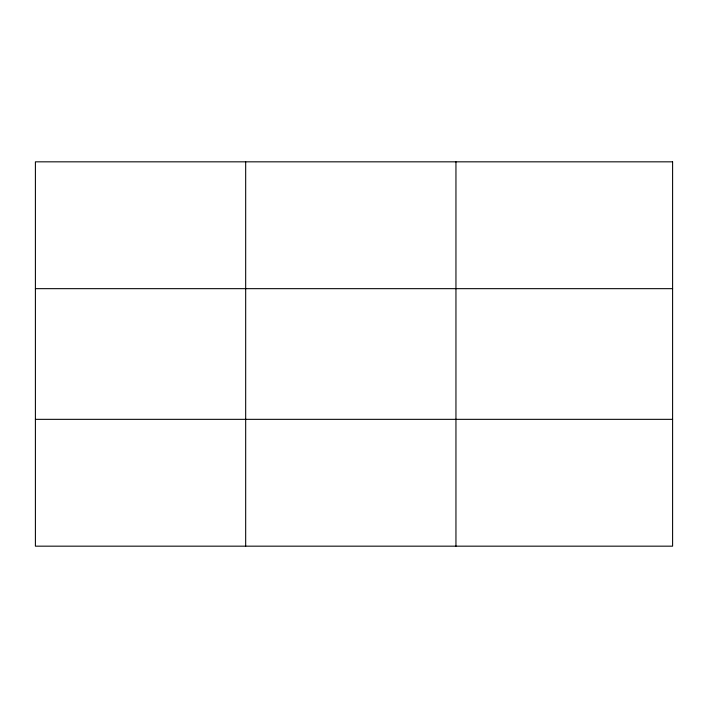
<?xml version="1.0" encoding="UTF-8"?>
<svg xmlns="http://www.w3.org/2000/svg" width="708" height="708" viewBox="0 0 708 708"><rect width="100%" height="100%" fill="white"/><g stroke="black" fill="none" stroke-linecap="round" stroke-linejoin="round"><path stroke-width="1.06" d="M245.676 546.169L245.676 161.831M455.952 546.169L455.952 161.831M35.4 288.66L672.6 288.66M35.4 419.34L672.6 419.34M672.6 161.831L672.6 546.169L35.4 546.169L35.4 161.831L672.6 161.831"/></g></svg>
